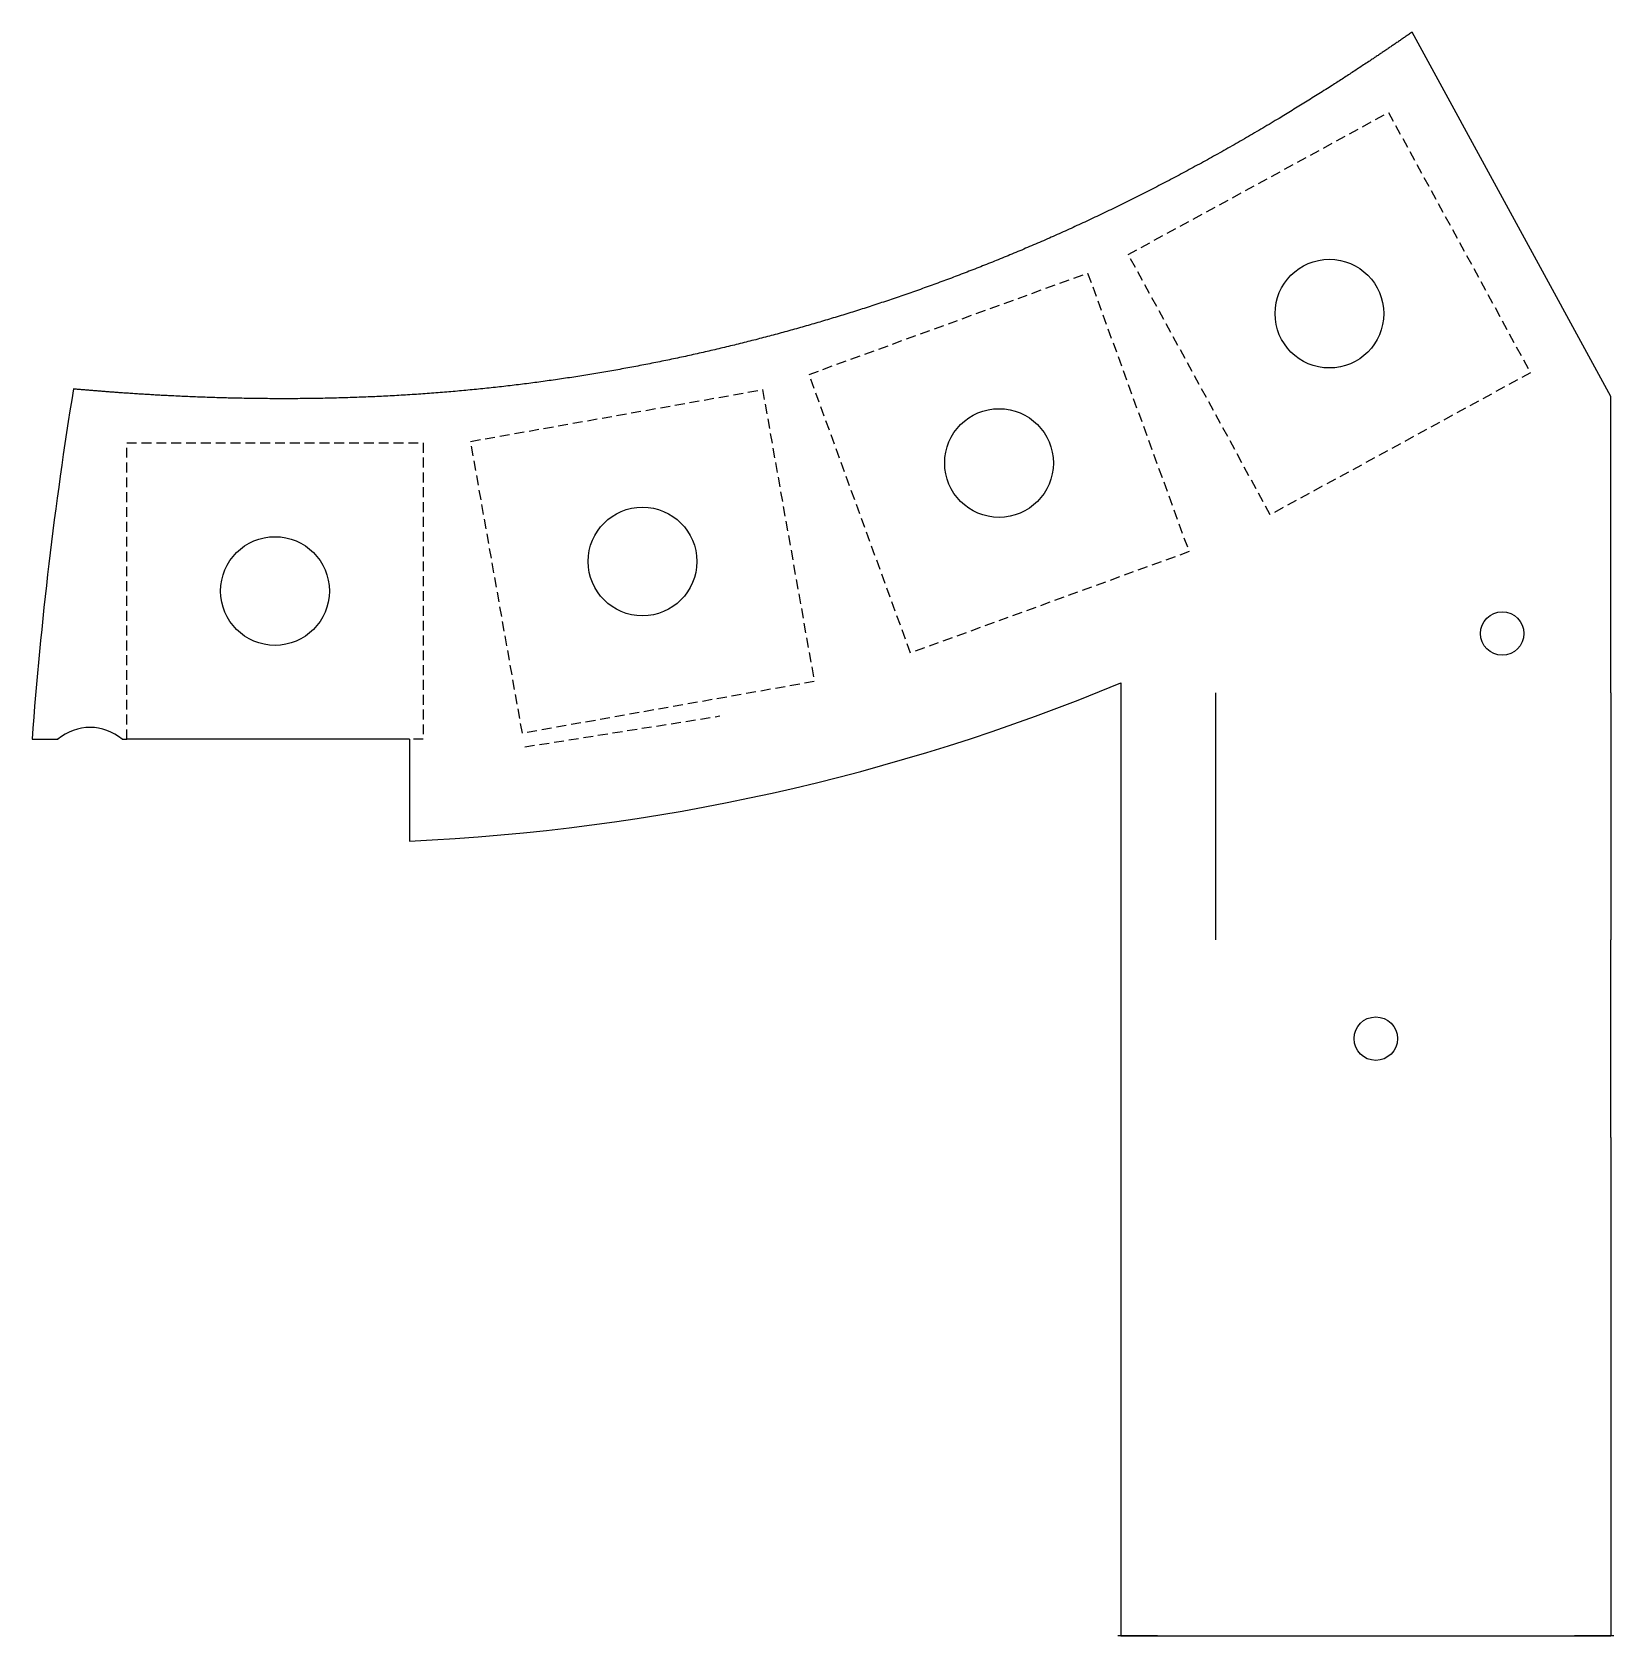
# Model space of a CAD drawing. Header units: millimetres. Extents: x -51 to 29.1, y -24.2 to 56.9.
import ezdxf

# ---------------------------------------------------------------- set-up
doc = ezdxf.new("R2010")
doc.units = ezdxf.units.MM
doc.linetypes.add('DASHED', pattern=[0.75, 0.5, -0.25])
doc.layers.get('0').update_dxf_attribs({"linetype": 'CONTINUOUS'})

msp = doc.modelspace()

# ---------------------------------------------------------------- linework, layer by layer
for p, q in [((28.927, 38.499), (18.868, 56.933)), ((28.927, 23.499), (28.927, 38.499)), ((4.127, 23.999), (4.127, 0.999)), ((8.927, 10.999), (8.927, 23.499)), ((28.927, 23.499), (28.927, 10.999)), ((-50.962, 21.148), (-49.65, 21.148)), ((-46.402, 21.148), (-46.17, 21.148)), ((-31.873, 21.148), (-46.17, 21.148)), ((-31.873, 21.148), (-31.873, 15.999)), ((28.927, 0.999), (28.927, 10.999)), ((4.127, 0.999), (4.127, -24.225)), ((28.927, 0.999), (28.927, -24.225)), ((5.977, -24.225), (3.977, -24.225)), ((4.127, -24.225), (28.927, -24.225)), ((29.077, -24.225), (27.077, -24.225))]:
    msp.add_line(p, q)
at = {"linetype": 'DASHED'}
for p, q in [((4.504, 45.678), (17.671, 52.863)), ((17.671, 52.863), (24.857, 39.696)), ((11.69, 32.511), (4.504, 45.678)), ((-11.647, 39.609), (2.449, 44.739)), ((2.449, 44.739), (7.579, 30.643)), ((-6.516, 25.513), (-11.647, 39.609)), ((24.857, 39.696), (11.69, 32.511)), ((-28.77, 36.222), (-14, 38.839)), ((-14, 38.839), (-11.384, 24.068)), ((-46.17, 21.148), (-46.17, 36.148)), ((-46.17, 36.148), (-31.17, 36.148)), ((-31.17, 36.148), (-31.17, 21.148)), ((-26.154, 21.452), (-28.77, 36.222)), ((7.579, 30.643), (-6.516, 25.513)), ((-11.384, 24.068), (-26.154, 21.452)), ((-26.032, 20.763), (-16.155, 22.327)), ((-31.17, 21.148), (-31.873, 21.148))]:
    msp.add_line(p, q, dxfattribs=at)
for centre, radius in [((14.681, 42.687), 2.75), ((-2.034, 35.126), 2.75), ((-20.077, 30.145), 2.75), ((-38.67, 28.648), 2.75), ((23.427, 26.499), 1.1), ((17.027, 5.999), 1.1)]:
    msp.add_circle(centre, radius)
for centre, radius, start, end in [((149.836, 6.425), 201.336, 170.72558, 175.80648), ((-36.544, 122.019), 106.123, 272.52273, 292.53488), ((-48.026, 19.248), 2.5, 49.48645, 130.51355)]:
    msp.add_arc(centre, radius, start, end)
msp.add_open_spline([(18.868, 56.933), (18.229, 56.49), (16.952, 55.617), (15.034, 54.347), (12.473, 52.737), (9.265, 50.861), (6.051, 49.126), (2.83, 47.532), (-0.4, 46.078), (-3.639, 44.761), (-6.89, 43.575), (-10.157, 42.515), (-13.442, 41.574), (-16.753, 40.751), (-20.097, 40.044), (-23.482, 39.455), (-26.916, 38.989), (-30.409, 38.649), (-33.965, 38.436), (-37.586, 38.351), (-41.275, 38.392), (-44.279, 38.523), (-46.563, 38.677), (-48.098, 38.804), (-48.869, 38.873)], degree=5)

doc.saveas('drawing.dxf')
